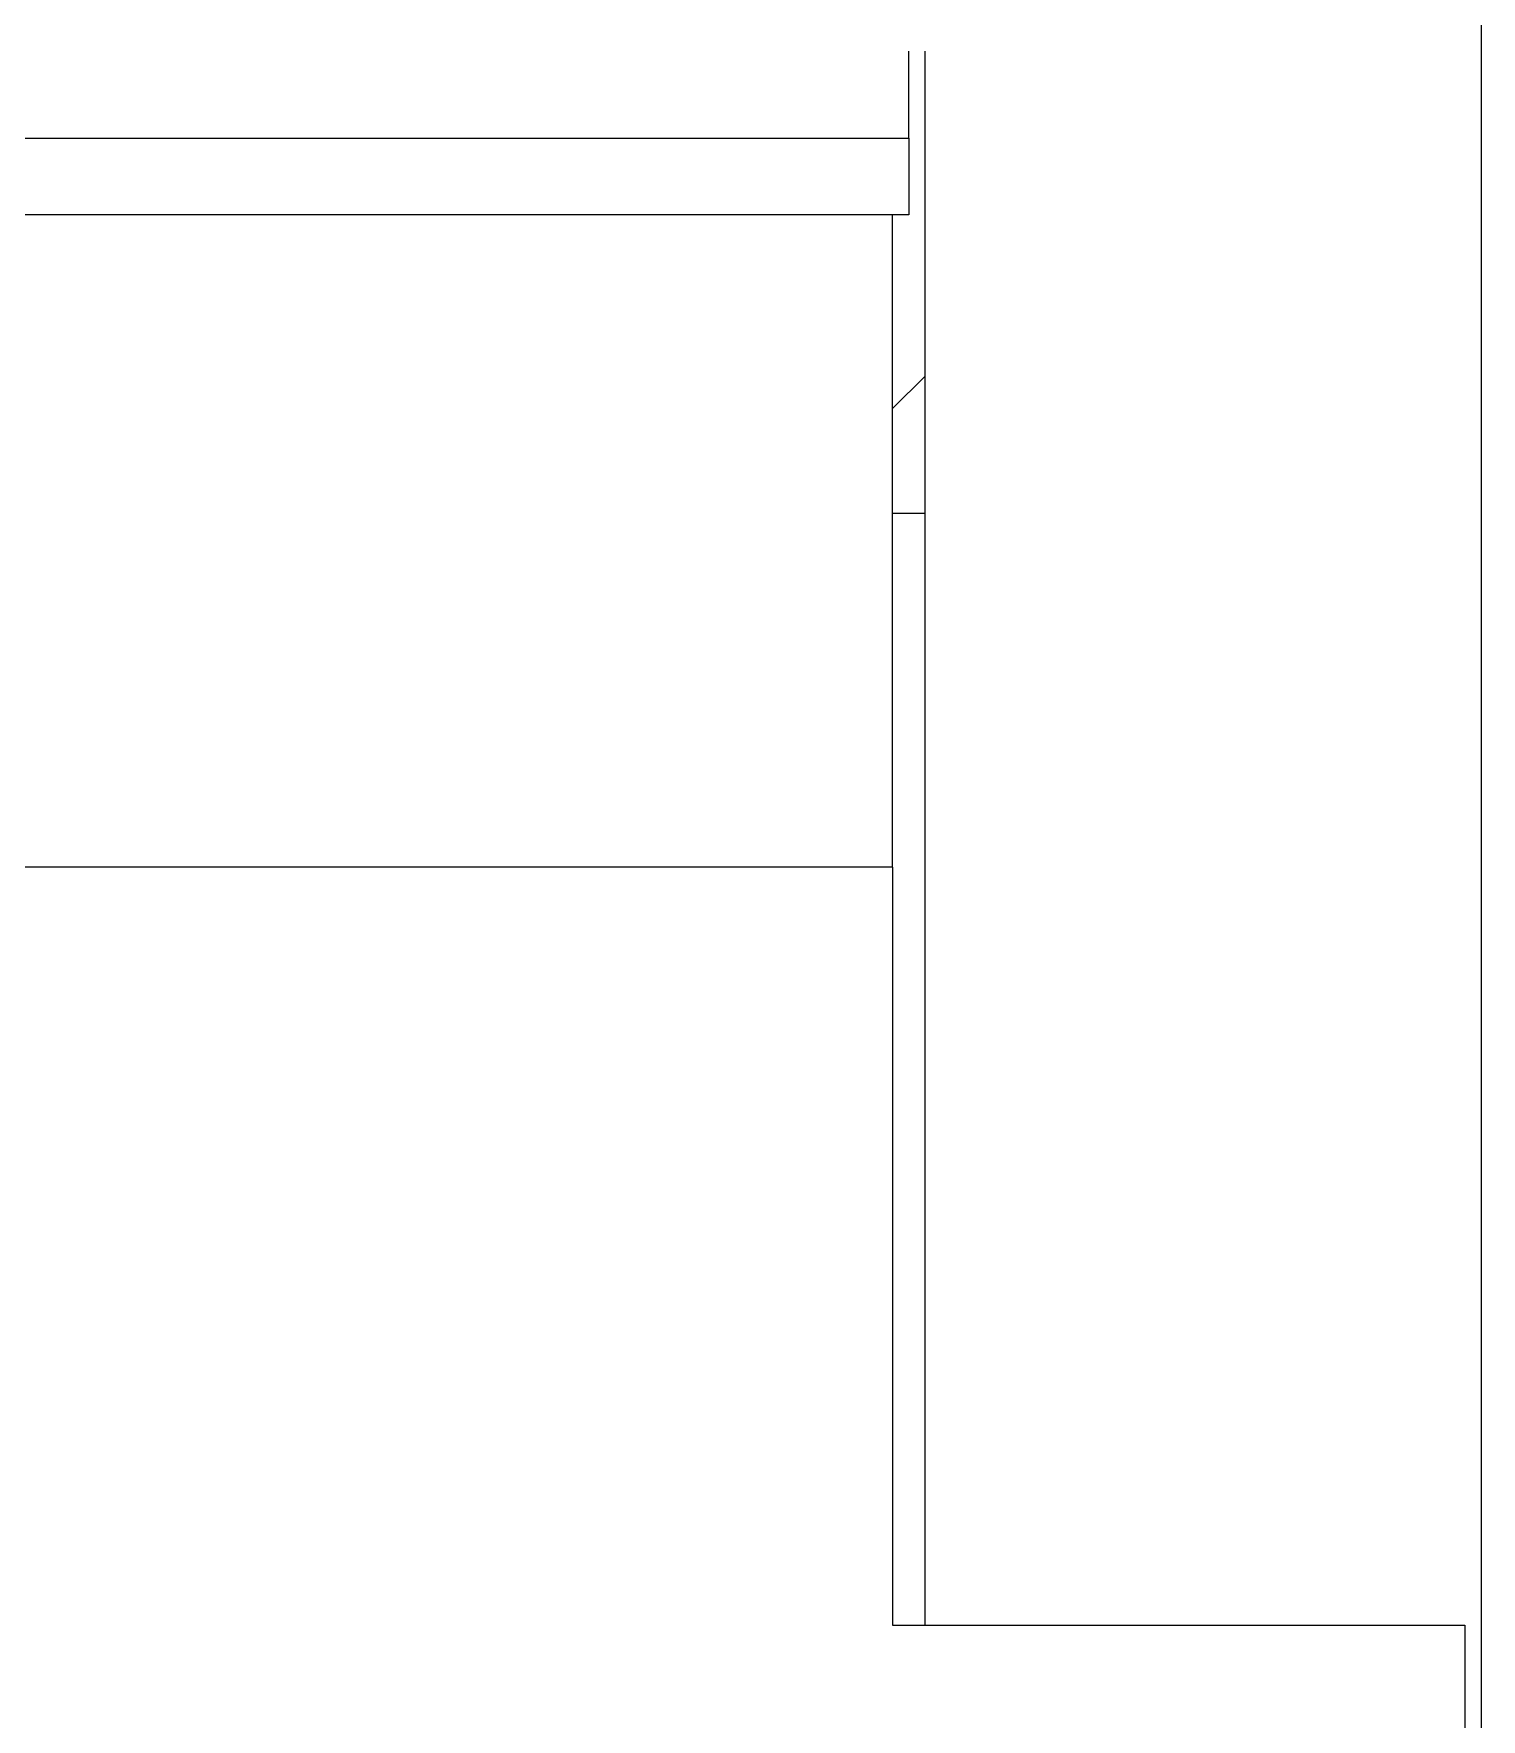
# Model space of a CAD drawing. Extents: x -319 to 3117, y -991 to 292.
# Drawn here: x 2469.04 to 2477.99, y -560.06 to -549.64 of the extents above; entities that cross this region are included whole.
import ezdxf

# ---------------------------------------------------------------- set-up
doc = ezdxf.new("R2010")
doc.units = 0
doc.layers.get('0').update_dxf_attribs({"lineweight": 15})
doc.layers.add('Layer 1', color=7, linetype='Continuous')

# ---------------------------------------------------------------- blocks, each defined once
blk = doc.blocks.new('A$C160C5CDC')
at = {"layer": 'Layer 1', "color": 0, "lineweight": 20}
for points in [[(54.205, 42.786), (54.205, 42.786), (54.205, 42.533), (54.205, 42.533)], [(54.205, 42.786), (54.205, 42.786), (54.205, 42.533), (54.205, 42.533)], [(54.205, 42.786), (54.205, 42.786), (54.205, 42.533), (54.205, 42.533)], [(54.205, 42.786), (54.205, 42.786), (54.205, 42.533), (54.205, 42.533)], [(54.205, 42.786), (54.205, 42.786), (54.205, 42.533), (54.205, 42.533)], [(54.205, 42.786), (54.205, 42.786), (54.205, 42.533), (54.205, 42.533)], [(54.205, 42.786), (54.205, 42.786), (54.205, 42.533), (54.205, 42.533)], [(54.205, 42.786), (54.205, 42.786), (54.205, 42.533), (54.205, 42.533)], [(54.205, 42.786), (54.205, 42.786), (54.205, 42.533), (54.205, 42.533)], [(54.205, 42.786), (54.205, 42.786), (54.205, 42.533), (54.205, 42.533)], [(54.205, 42.786), (54.205, 42.786), (54.205, 42.533), (54.205, 42.533)], [(54.205, 42.786), (54.205, 42.786), (54.205, 42.533), (54.205, 42.533)], [(54.205, 42.786), (54.205, 42.786), (54.205, 42.533), (54.205, 42.533)], [(54.205, 42.786), (54.205, 42.786), (54.205, 42.533), (54.205, 42.533)], [(54.205, 42.786), (54.205, 42.786), (54.205, 42.533), (54.205, 42.533)], [(54.205, 42.786), (54.205, 42.786), (54.205, 42.533), (54.205, 42.533)], [(54.205, 42.786), (54.205, 42.786), (54.205, 42.533), (54.205, 42.533)], [(54.205, 42.786), (54.205, 42.786), (54.205, 42.533), (54.205, 42.533)], [(54.205, 42.786), (54.205, 42.786), (54.205, 42.533), (54.205, 42.533)], [(54.205, 42.786), (54.205, 42.786), (54.205, 42.533), (54.205, 42.533)], [(54.205, 42.786), (54.205, 42.786), (54.205, 42.533), (54.205, 42.533)], [(50.667, 42.571), (50.667, 42.571), (50.667, 42.571), (50.667, 42.571)], [(50.667, 42.033), (50.667, 42.033), (50.667, 42.571), (50.667, 42.571)], [(50.667, 42.033), (50.667, 42.033), (50.667, 42.571), (50.667, 42.571)], [(50.667, 42.033), (50.667, 42.033), (50.667, 42.571), (50.667, 42.571)], [(50.667, 42.033), (50.667, 42.033), (50.667, 42.571), (50.667, 42.571)], [(50.667, 42.033), (50.667, 42.033), (50.667, 42.571), (50.667, 42.571)], [(50.667, 42.033), (50.667, 42.033), (50.667, 42.571), (50.667, 42.571)], [(50.667, 42.033), (50.667, 42.033), (50.667, 42.571), (50.667, 42.571)], [(50.667, 42.033), (50.667, 42.033), (50.667, 42.571), (50.667, 42.571)], [(50.667, 42.033), (50.667, 42.033), (50.667, 42.571), (50.667, 42.571)], [(50.667, 42.033), (50.667, 42.033), (50.667, 42.571), (50.667, 42.571)], [(50.667, 42.033), (50.667, 42.033), (50.667, 42.571), (50.667, 42.571)], [(50.667, 42.033), (50.667, 42.033), (50.667, 42.571), (50.667, 42.571)], [(50.667, 42.033), (50.667, 42.033), (50.667, 42.571), (50.667, 42.571)], [(50.667, 42.033), (50.667, 42.033), (50.667, 42.571), (50.667, 42.571)], [(50.667, 42.033), (50.667, 42.033), (50.667, 42.571), (50.667, 42.571)], [(50.667, 42.033), (50.667, 42.033), (50.667, 42.571), (50.667, 42.571)], [(50.667, 42.033), (50.667, 42.033), (50.667, 42.571), (50.667, 42.571)], [(50.667, 42.033), (50.667, 42.033), (50.667, 42.571), (50.667, 42.571)], [(50.667, 42.033), (50.667, 42.033), (50.667, 42.571), (50.667, 42.571)], [(50.667, 42.033), (50.667, 42.033), (50.667, 42.571), (50.667, 42.571)], [(50.667, 42.033), (50.667, 42.033), (50.667, 42.571), (50.667, 42.571)], [(50.768, 42.571), (50.768, 42.571), (50.768, 42.571), (50.768, 42.571)], [(50.768, 42.345), (50.768, 42.345), (50.768, 42.571), (50.768, 42.571)], [(50.768, 42.345), (50.768, 42.345), (50.768, 42.571), (50.768, 42.571)], [(50.768, 42.345), (50.768, 42.345), (50.768, 42.571), (50.768, 42.571)], [(50.768, 42.345), (50.768, 42.345), (50.768, 42.571), (50.768, 42.571)], [(50.768, 42.345), (50.768, 42.345), (50.768, 42.571), (50.768, 42.571)], [(50.768, 42.345), (50.768, 42.345), (50.768, 42.571), (50.768, 42.571)], [(50.768, 42.345), (50.768, 42.345), (50.768, 42.571), (50.768, 42.571)], [(50.768, 42.345), (50.768, 42.345), (50.768, 42.571), (50.768, 42.571)], [(50.768, 42.345), (50.768, 42.345), (50.768, 42.571), (50.768, 42.571)], [(50.768, 42.345), (50.768, 42.345), (50.768, 42.571), (50.768, 42.571)], [(50.768, 42.345), (50.768, 42.345), (50.768, 42.571), (50.768, 42.571)], [(50.768, 42.345), (50.768, 42.345), (50.768, 42.571), (50.768, 42.571)], [(50.768, 42.345), (50.768, 42.345), (50.768, 42.571), (50.768, 42.571)], [(50.768, 42.345), (50.768, 42.345), (50.768, 42.571), (50.768, 42.571)], [(50.768, 42.345), (50.768, 42.345), (50.768, 42.571), (50.768, 42.571)], [(50.768, 42.345), (50.768, 42.345), (50.768, 42.571), (50.768, 42.571)], [(50.768, 42.345), (50.768, 42.345), (50.768, 42.571), (50.768, 42.571)], [(50.768, 42.345), (50.768, 42.345), (50.768, 42.571), (50.768, 42.571)], [(50.768, 42.345), (50.768, 42.345), (50.768, 42.571), (50.768, 42.571)], [(50.768, 42.345), (50.768, 42.345), (50.768, 42.571), (50.768, 42.571)], [(50.768, 42.345), (50.768, 42.345), (50.768, 42.571), (50.768, 42.571)], [(54.205, 42.533), (54.205, 42.533), (54.205, 42.533), (54.205, 42.533)], [(54.205, 42.533), (54.205, 42.533), (54.205, 41.33), (54.205, 41.33)], [(54.205, 42.533), (54.205, 42.533), (54.205, 41.33), (54.205, 41.33)], [(54.205, 42.533), (54.205, 42.533), (54.205, 41.33), (54.205, 41.33)], [(54.205, 42.533), (54.205, 42.533), (54.205, 41.33), (54.205, 41.33)], [(54.205, 42.533), (54.205, 42.533), (54.205, 41.33), (54.205, 41.33)], [(54.205, 42.533), (54.205, 42.533), (54.205, 41.33), (54.205, 41.33)], [(54.205, 42.533), (54.205, 42.533), (54.205, 41.33), (54.205, 41.33)], [(54.205, 42.533), (54.205, 42.533), (54.205, 41.33), (54.205, 41.33)], [(54.205, 42.533), (54.205, 42.533), (54.205, 41.33), (54.205, 41.33)], [(54.205, 42.533), (54.205, 42.533), (54.205, 41.33), (54.205, 41.33)], [(54.205, 42.533), (54.205, 42.533), (54.205, 41.33), (54.205, 41.33)], [(54.205, 42.533), (54.205, 42.533), (54.205, 41.33), (54.205, 41.33)], [(54.205, 42.533), (54.205, 42.533), (54.205, 41.33), (54.205, 41.33)], [(54.205, 42.533), (54.205, 42.533), (54.205, 41.33), (54.205, 41.33)], [(54.205, 42.533), (54.205, 42.533), (54.205, 41.33), (54.205, 41.33)], [(54.205, 42.533), (54.205, 42.533), (54.205, 41.33), (54.205, 41.33)], [(54.205, 42.533), (54.205, 42.533), (54.205, 41.33), (54.205, 41.33)], [(54.205, 42.533), (54.205, 42.533), (54.205, 41.33), (54.205, 41.33)], [(54.205, 42.533), (54.205, 42.533), (54.205, 41.33), (54.205, 41.33)], [(54.205, 42.533), (54.205, 42.533), (54.205, 41.33), (54.205, 41.33)], [(54.205, 42.533), (54.205, 42.533), (54.205, 41.33), (54.205, 41.33)], [(54.205, 42.533), (54.205, 42.533), (54.205, 42.533), (54.205, 42.533)], [(50.768, 42.345), (50.768, 42.345), (50.768, 42.345), (50.768, 42.345)], [(50.768, 41.486), (50.768, 41.486), (50.768, 42.345), (50.768, 42.345)], [(50.768, 41.486), (50.768, 41.486), (50.768, 42.345), (50.768, 42.345)], [(50.768, 41.486), (50.768, 41.486), (50.768, 42.345), (50.768, 42.345)], [(50.768, 41.486), (50.768, 41.486), (50.768, 42.345), (50.768, 42.345)], [(50.768, 41.486), (50.768, 41.486), (50.768, 42.345), (50.768, 42.345)], [(50.768, 41.486), (50.768, 41.486), (50.768, 42.345), (50.768, 42.345)], [(50.768, 41.486), (50.768, 41.486), (50.768, 42.345), (50.768, 42.345)], [(50.768, 41.486), (50.768, 41.486), (50.768, 42.345), (50.768, 42.345)], [(50.768, 41.486), (50.768, 41.486), (50.768, 42.345), (50.768, 42.345)], [(50.768, 41.486), (50.768, 41.486), (50.768, 42.345), (50.768, 42.345)], [(50.768, 41.486), (50.768, 41.486), (50.768, 42.345), (50.768, 42.345)], [(50.768, 41.486), (50.768, 41.486), (50.768, 42.345), (50.768, 42.345)], [(50.768, 41.486), (50.768, 41.486), (50.768, 42.345), (50.768, 42.345)], [(50.768, 41.486), (50.768, 41.486), (50.768, 42.345), (50.768, 42.345)], [(50.768, 41.486), (50.768, 41.486), (50.768, 42.345), (50.768, 42.345)], [(50.768, 41.486), (50.768, 41.486), (50.768, 42.345), (50.768, 42.345)], [(50.768, 41.486), (50.768, 41.486), (50.768, 42.345), (50.768, 42.345)], [(50.768, 41.486), (50.768, 41.486), (50.768, 42.345), (50.768, 42.345)], [(50.768, 41.486), (50.768, 41.486), (50.768, 42.345), (50.768, 42.345)], [(50.768, 41.486), (50.768, 41.486), (50.768, 42.345), (50.768, 42.345)], [(50.768, 41.486), (50.768, 41.486), (50.768, 42.345), (50.768, 42.345)], [(50.768, 42.345), (50.768, 42.345), (50.768, 42.345), (50.768, 42.345)], [(39.646, 42.033), (39.646, 42.033), (50.667, 42.033), (50.667, 42.033)], [(39.646, 42.033), (39.646, 42.033), (50.667, 42.033), (50.667, 42.033)], [(39.646, 42.033), (39.646, 42.033), (50.667, 42.033), (50.667, 42.033)], [(39.646, 42.033), (39.646, 42.033), (50.667, 42.033), (50.667, 42.033)], [(39.646, 42.033), (39.646, 42.033), (50.667, 42.033), (50.667, 42.033)], [(39.646, 42.033), (39.646, 42.033), (50.667, 42.033), (50.667, 42.033)], [(39.646, 42.033), (39.646, 42.033), (50.667, 42.033), (50.667, 42.033)], [(39.646, 42.033), (39.646, 42.033), (50.667, 42.033), (50.667, 42.033)], [(39.646, 42.033), (39.646, 42.033), (50.667, 42.033), (50.667, 42.033)], [(39.646, 42.033), (39.646, 42.033), (50.667, 42.033), (50.667, 42.033)], [(39.646, 42.033), (39.646, 42.033), (50.667, 42.033), (50.667, 42.033)], [(39.646, 42.033), (39.646, 42.033), (50.667, 42.033), (50.667, 42.033)], [(39.646, 42.033), (39.646, 42.033), (50.667, 42.033), (50.667, 42.033)], [(39.646, 42.033), (39.646, 42.033), (50.667, 42.033), (50.667, 42.033)], [(39.646, 42.033), (39.646, 42.033), (50.667, 42.033), (50.667, 42.033)], [(39.646, 42.033), (39.646, 42.033), (50.667, 42.033), (50.667, 42.033)], [(39.646, 42.033), (39.646, 42.033), (50.667, 42.033), (50.667, 42.033)], [(39.646, 42.033), (39.646, 42.033), (50.667, 42.033), (50.667, 42.033)], [(39.646, 42.033), (39.646, 42.033), (50.667, 42.033), (50.667, 42.033)], [(39.646, 42.033), (39.646, 42.033), (50.667, 42.033), (50.667, 42.033)], [(39.646, 42.033), (39.646, 42.033), (50.667, 42.033), (50.667, 42.033)], [(50.667, 42.033), (50.667, 42.033), (50.667, 42.033), (50.667, 42.033)], [(50.667, 42.033), (50.667, 42.033), (50.667, 41.559), (50.667, 41.559)], [(50.667, 42.033), (50.667, 42.033), (50.667, 41.559), (50.667, 41.559)], [(50.667, 42.033), (50.667, 42.033), (50.667, 41.559), (50.667, 41.559)], [(50.667, 42.033), (50.667, 42.033), (50.667, 41.559), (50.667, 41.559)], [(50.667, 42.033), (50.667, 42.033), (50.667, 41.559), (50.667, 41.559)], [(50.667, 42.033), (50.667, 42.033), (50.667, 41.559), (50.667, 41.559)], [(50.667, 42.033), (50.667, 42.033), (50.667, 41.559), (50.667, 41.559)], [(50.667, 42.033), (50.667, 42.033), (50.667, 41.559), (50.667, 41.559)], [(50.667, 42.033), (50.667, 42.033), (50.667, 41.559), (50.667, 41.559)], [(50.667, 42.033), (50.667, 42.033), (50.667, 41.559), (50.667, 41.559)], [(50.667, 42.033), (50.667, 42.033), (50.667, 41.559), (50.667, 41.559)], [(50.667, 42.033), (50.667, 42.033), (50.667, 41.559), (50.667, 41.559)], [(50.667, 42.033), (50.667, 42.033), (50.667, 41.559), (50.667, 41.559)], [(50.667, 42.033), (50.667, 42.033), (50.667, 41.559), (50.667, 41.559)], [(50.667, 42.033), (50.667, 42.033), (50.667, 41.559), (50.667, 41.559)], [(50.667, 42.033), (50.667, 42.033), (50.667, 41.559), (50.667, 41.559)], [(50.667, 42.033), (50.667, 42.033), (50.667, 41.559), (50.667, 41.559)], [(50.667, 42.033), (50.667, 42.033), (50.667, 41.559), (50.667, 41.559)], [(50.667, 42.033), (50.667, 42.033), (50.667, 41.559), (50.667, 41.559)], [(50.667, 42.033), (50.667, 42.033), (50.667, 41.559), (50.667, 41.559)], [(50.667, 42.033), (50.667, 42.033), (50.667, 41.559), (50.667, 41.559)], [(50.667, 42.033), (50.667, 42.033), (50.667, 42.033), (50.667, 42.033)], [(50.667, 42.033), (50.667, 42.033), (50.667, 42.033), (50.667, 42.033)], [(50.667, 41.559), (50.667, 41.559), (39.646, 41.559), (39.646, 41.559)], [(50.667, 41.559), (50.667, 41.559), (39.646, 41.559), (39.646, 41.559)], [(50.667, 41.559), (50.667, 41.559), (39.646, 41.559), (39.646, 41.559)], [(50.667, 41.559), (50.667, 41.559), (39.646, 41.559), (39.646, 41.559)], [(50.667, 41.559), (50.667, 41.559), (39.646, 41.559), (39.646, 41.559)], [(50.667, 41.559), (50.667, 41.559), (39.646, 41.559), (39.646, 41.559)], [(50.667, 41.559), (50.667, 41.559), (39.646, 41.559), (39.646, 41.559)], [(50.667, 41.559), (50.667, 41.559), (39.646, 41.559), (39.646, 41.559)], [(50.667, 41.559), (50.667, 41.559), (39.646, 41.559), (39.646, 41.559)], [(50.667, 41.559), (50.667, 41.559), (39.646, 41.559), (39.646, 41.559)], [(50.667, 41.559), (50.667, 41.559), (39.646, 41.559), (39.646, 41.559)], [(50.667, 41.559), (50.667, 41.559), (39.646, 41.559), (39.646, 41.559)], [(50.667, 41.559), (50.667, 41.559), (39.646, 41.559), (39.646, 41.559)], [(50.667, 41.559), (50.667, 41.559), (39.646, 41.559), (39.646, 41.559)], [(50.667, 41.559), (50.667, 41.559), (39.646, 41.559), (39.646, 41.559)], [(50.667, 41.559), (50.667, 41.559), (39.646, 41.559), (39.646, 41.559)], [(50.667, 41.559), (50.667, 41.559), (39.646, 41.559), (39.646, 41.559)], [(50.667, 41.559), (50.667, 41.559), (39.646, 41.559), (39.646, 41.559)], [(50.667, 41.559), (50.667, 41.559), (39.646, 41.559), (39.646, 41.559)], [(50.667, 41.559), (50.667, 41.559), (39.646, 41.559), (39.646, 41.559)], [(50.667, 41.559), (50.667, 41.559), (39.646, 41.559), (39.646, 41.559)], [(50.565, 41.559), (50.565, 41.559), (50.565, 41.559), (50.565, 41.559)], [(50.565, 37.526), (50.565, 37.526), (50.565, 41.559), (50.565, 41.559)], [(50.565, 37.526), (50.565, 37.526), (50.565, 41.559), (50.565, 41.559)], [(50.565, 37.526), (50.565, 37.526), (50.565, 41.559), (50.565, 41.559)], [(50.565, 37.526), (50.565, 37.526), (50.565, 41.559), (50.565, 41.559)], [(50.565, 37.526), (50.565, 37.526), (50.565, 41.559), (50.565, 41.559)], [(50.565, 37.526), (50.565, 37.526), (50.565, 41.559), (50.565, 41.559)], [(50.565, 37.526), (50.565, 37.526), (50.565, 41.559), (50.565, 41.559)], [(50.565, 37.526), (50.565, 37.526), (50.565, 41.559), (50.565, 41.559)], [(50.565, 37.526), (50.565, 37.526), (50.565, 41.559), (50.565, 41.559)], [(50.565, 37.526), (50.565, 37.526), (50.565, 41.559), (50.565, 41.559)], [(50.565, 37.526), (50.565, 37.526), (50.565, 41.559), (50.565, 41.559)], [(50.565, 37.526), (50.565, 37.526), (50.565, 41.559), (50.565, 41.559)], [(50.565, 37.526), (50.565, 37.526), (50.565, 41.559), (50.565, 41.559)], [(50.565, 37.526), (50.565, 37.526), (50.565, 41.559), (50.565, 41.559)], [(50.565, 37.526), (50.565, 37.526), (50.565, 41.559), (50.565, 41.559)], [(50.565, 37.526), (50.565, 37.526), (50.565, 41.559), (50.565, 41.559)], [(50.565, 37.526), (50.565, 37.526), (50.565, 41.559), (50.565, 41.559)], [(50.565, 37.526), (50.565, 37.526), (50.565, 41.559), (50.565, 41.559)], [(50.565, 37.526), (50.565, 37.526), (50.565, 41.559), (50.565, 41.559)], [(50.565, 37.526), (50.565, 37.526), (50.565, 41.559), (50.565, 41.559)], [(50.565, 37.526), (50.565, 37.526), (50.565, 41.559), (50.565, 41.559)], [(50.667, 41.559), (50.667, 41.559), (50.667, 41.559), (50.667, 41.559)], [(50.667, 41.559), (50.667, 41.559), (50.667, 41.559), (50.667, 41.559)], [(50.768, 41.486), (50.768, 41.486), (50.768, 41.486), (50.768, 41.486)], [(50.768, 41.486), (50.768, 41.486), (50.768, 41.486), (50.768, 41.486)], [(50.768, 32.84), (50.768, 32.84), (50.768, 41.486), (50.768, 41.486)], [(50.768, 32.84), (50.768, 32.84), (50.768, 41.486), (50.768, 41.486)], [(50.768, 32.84), (50.768, 32.84), (50.768, 41.486), (50.768, 41.486)], [(50.768, 32.84), (50.768, 32.84), (50.768, 41.486), (50.768, 41.486)], [(50.768, 32.84), (50.768, 32.84), (50.768, 41.486), (50.768, 41.486)], [(50.768, 32.84), (50.768, 32.84), (50.768, 41.486), (50.768, 41.486)], [(50.768, 32.84), (50.768, 32.84), (50.768, 41.486), (50.768, 41.486)], [(50.768, 32.84), (50.768, 32.84), (50.768, 41.486), (50.768, 41.486)], [(50.768, 32.84), (50.768, 32.84), (50.768, 41.486), (50.768, 41.486)], [(50.768, 32.84), (50.768, 32.84), (50.768, 41.486), (50.768, 41.486)], [(50.768, 32.84), (50.768, 32.84), (50.768, 41.486), (50.768, 41.486)], [(50.768, 32.84), (50.768, 32.84), (50.768, 41.486), (50.768, 41.486)], [(50.768, 32.84), (50.768, 32.84), (50.768, 41.486), (50.768, 41.486)], [(50.768, 32.84), (50.768, 32.84), (50.768, 41.486), (50.768, 41.486)], [(50.768, 32.84), (50.768, 32.84), (50.768, 41.486), (50.768, 41.486)], [(50.768, 32.84), (50.768, 32.84), (50.768, 41.486), (50.768, 41.486)], [(50.768, 32.84), (50.768, 32.84), (50.768, 41.486), (50.768, 41.486)], [(50.768, 32.84), (50.768, 32.84), (50.768, 41.486), (50.768, 41.486)], [(50.768, 32.84), (50.768, 32.84), (50.768, 41.486), (50.768, 41.486)], [(50.768, 32.84), (50.768, 32.84), (50.768, 41.486), (50.768, 41.486)], [(50.768, 32.84), (50.768, 32.84), (50.768, 41.486), (50.768, 41.486)], [(54.205, 41.33), (54.205, 41.33), (54.205, 41.33), (54.205, 41.33)], [(54.205, 41.33), (54.205, 41.33), (54.205, 41.33), (54.205, 41.33)], [(54.205, 41.33), (54.205, 41.33), (54.205, 29.888), (54.205, 29.888)], [(54.205, 41.33), (54.205, 41.33), (54.205, 29.888), (54.205, 29.888)], [(54.205, 41.33), (54.205, 41.33), (54.205, 29.888), (54.205, 29.888)], [(54.205, 41.33), (54.205, 41.33), (54.205, 29.888), (54.205, 29.888)], [(54.205, 41.33), (54.205, 41.33), (54.205, 29.888), (54.205, 29.888)], [(54.205, 41.33), (54.205, 41.33), (54.205, 29.888), (54.205, 29.888)], [(54.205, 41.33), (54.205, 41.33), (54.205, 29.888), (54.205, 29.888)], [(54.205, 41.33), (54.205, 41.33), (54.205, 29.888), (54.205, 29.888)], [(54.205, 41.33), (54.205, 41.33), (54.205, 29.888), (54.205, 29.888)], [(54.205, 41.33), (54.205, 41.33), (54.205, 29.888), (54.205, 29.888)], [(54.205, 41.33), (54.205, 41.33), (54.205, 29.888), (54.205, 29.888)], [(54.205, 41.33), (54.205, 41.33), (54.205, 29.888), (54.205, 29.888)], [(54.205, 41.33), (54.205, 41.33), (54.205, 29.888), (54.205, 29.888)], [(54.205, 41.33), (54.205, 41.33), (54.205, 29.888), (54.205, 29.888)], [(54.205, 41.33), (54.205, 41.33), (54.205, 29.888), (54.205, 29.888)], [(54.205, 41.33), (54.205, 41.33), (54.205, 29.888), (54.205, 29.888)], [(54.205, 41.33), (54.205, 41.33), (54.205, 29.888), (54.205, 29.888)], [(54.205, 41.33), (54.205, 41.33), (54.205, 29.888), (54.205, 29.888)], [(54.205, 41.33), (54.205, 41.33), (54.205, 29.888), (54.205, 29.888)], [(54.205, 41.33), (54.205, 41.33), (54.205, 29.888), (54.205, 29.888)], [(54.205, 41.33), (54.205, 41.33), (54.205, 29.888), (54.205, 29.888)], [(50.768, 40.561), (50.768, 40.561), (50.565, 40.361), (50.565, 40.361)], [(50.768, 40.561), (50.768, 40.561), (50.565, 40.361), (50.565, 40.361)], [(50.768, 40.561), (50.768, 40.561), (50.565, 40.361), (50.565, 40.361)], [(50.768, 40.561), (50.768, 40.561), (50.565, 40.361), (50.565, 40.361)], [(50.768, 40.561), (50.768, 40.561), (50.565, 40.361), (50.565, 40.361)], [(50.768, 40.561), (50.768, 40.561), (50.565, 40.361), (50.565, 40.361)], [(50.768, 40.561), (50.768, 40.561), (50.565, 40.361), (50.565, 40.361)], [(50.768, 40.561), (50.768, 40.561), (50.565, 40.361), (50.565, 40.361)], [(50.768, 40.561), (50.768, 40.561), (50.565, 40.361), (50.565, 40.361)], [(50.768, 40.561), (50.768, 40.561), (50.565, 40.361), (50.565, 40.361)], [(50.768, 40.561), (50.768, 40.561), (50.565, 40.361), (50.565, 40.361)], [(50.768, 40.561), (50.768, 40.561), (50.565, 40.361), (50.565, 40.361)], [(50.768, 40.561), (50.768, 40.561), (50.565, 40.361), (50.565, 40.361)], [(50.768, 40.561), (50.768, 40.561), (50.565, 40.361), (50.565, 40.361)], [(50.768, 40.561), (50.768, 40.561), (50.565, 40.361), (50.565, 40.361)], [(50.768, 40.561), (50.768, 40.561), (50.565, 40.361), (50.565, 40.361)], [(50.768, 40.561), (50.768, 40.561), (50.565, 40.361), (50.565, 40.361)], [(50.768, 40.561), (50.768, 40.561), (50.565, 40.361), (50.565, 40.361)], [(50.768, 40.561), (50.768, 40.561), (50.565, 40.361), (50.565, 40.361)], [(50.768, 40.561), (50.768, 40.561), (50.565, 40.361), (50.565, 40.361)], [(50.768, 40.561), (50.768, 40.561), (50.565, 40.361), (50.565, 40.361)], [(50.768, 40.561), (50.768, 40.561), (50.768, 40.561), (50.768, 40.561)], [(50.565, 40.361), (50.565, 40.361), (50.565, 40.361), (50.565, 40.361)], [(50.565, 39.712), (50.565, 39.712), (50.565, 39.712), (50.565, 39.712)], [(50.768, 39.712), (50.768, 39.712), (50.565, 39.712), (50.565, 39.712)], [(50.768, 39.712), (50.768, 39.712), (50.565, 39.712), (50.565, 39.712)], [(50.768, 39.712), (50.768, 39.712), (50.565, 39.712), (50.565, 39.712)], [(50.768, 39.712), (50.768, 39.712), (50.565, 39.712), (50.565, 39.712)], [(50.768, 39.712), (50.768, 39.712), (50.565, 39.712), (50.565, 39.712)], [(50.768, 39.712), (50.768, 39.712), (50.565, 39.712), (50.565, 39.712)], [(50.768, 39.712), (50.768, 39.712), (50.565, 39.712), (50.565, 39.712)], [(50.768, 39.712), (50.768, 39.712), (50.565, 39.712), (50.565, 39.712)], [(50.768, 39.712), (50.768, 39.712), (50.565, 39.712), (50.565, 39.712)], [(50.768, 39.712), (50.768, 39.712), (50.565, 39.712), (50.565, 39.712)], [(50.768, 39.712), (50.768, 39.712), (50.565, 39.712), (50.565, 39.712)], [(50.768, 39.712), (50.768, 39.712), (50.565, 39.712), (50.565, 39.712)], [(50.768, 39.712), (50.768, 39.712), (50.565, 39.712), (50.565, 39.712)], [(50.768, 39.712), (50.768, 39.712), (50.565, 39.712), (50.565, 39.712)], [(50.768, 39.712), (50.768, 39.712), (50.565, 39.712), (50.565, 39.712)], [(50.768, 39.712), (50.768, 39.712), (50.565, 39.712), (50.565, 39.712)], [(50.768, 39.712), (50.768, 39.712), (50.565, 39.712), (50.565, 39.712)], [(50.768, 39.712), (50.768, 39.712), (50.565, 39.712), (50.565, 39.712)], [(50.768, 39.712), (50.768, 39.712), (50.565, 39.712), (50.565, 39.712)], [(50.768, 39.712), (50.768, 39.712), (50.565, 39.712), (50.565, 39.712)], [(50.768, 39.712), (50.768, 39.712), (50.565, 39.712), (50.565, 39.712)], [(50.768, 39.712), (50.768, 39.712), (50.768, 39.712), (50.768, 39.712)], [(50.565, 37.526), (50.565, 37.526), (39.848, 37.526), (39.848, 37.526)], [(50.565, 37.526), (50.565, 37.526), (39.848, 37.526), (39.848, 37.526)], [(50.565, 37.526), (50.565, 37.526), (39.848, 37.526), (39.848, 37.526)], [(50.565, 37.526), (50.565, 37.526), (39.848, 37.526), (39.848, 37.526)], [(50.565, 37.526), (50.565, 37.526), (39.848, 37.526), (39.848, 37.526)], [(50.565, 37.526), (50.565, 37.526), (39.848, 37.526), (39.848, 37.526)], [(50.565, 37.526), (50.565, 37.526), (39.848, 37.526), (39.848, 37.526)], [(50.565, 37.526), (50.565, 37.526), (39.848, 37.526), (39.848, 37.526)], [(50.565, 37.526), (50.565, 37.526), (39.848, 37.526), (39.848, 37.526)], [(50.565, 37.526), (50.565, 37.526), (39.848, 37.526), (39.848, 37.526)], [(50.565, 37.526), (50.565, 37.526), (39.848, 37.526), (39.848, 37.526)], [(50.565, 37.526), (50.565, 37.526), (39.848, 37.526), (39.848, 37.526)], [(50.565, 37.526), (50.565, 37.526), (39.848, 37.526), (39.848, 37.526)], [(50.565, 37.526), (50.565, 37.526), (39.848, 37.526), (39.848, 37.526)], [(50.565, 37.526), (50.565, 37.526), (39.848, 37.526), (39.848, 37.526)], [(50.565, 37.526), (50.565, 37.526), (39.848, 37.526), (39.848, 37.526)], [(50.565, 37.526), (50.565, 37.526), (39.848, 37.526), (39.848, 37.526)], [(50.565, 37.526), (50.565, 37.526), (39.848, 37.526), (39.848, 37.526)], [(50.565, 37.526), (50.565, 37.526), (39.848, 37.526), (39.848, 37.526)], [(50.565, 37.526), (50.565, 37.526), (39.848, 37.526), (39.848, 37.526)], [(50.565, 37.526), (50.565, 37.526), (39.848, 37.526), (39.848, 37.526)], [(50.565, 37.526), (50.565, 37.526), (50.565, 37.526), (50.565, 37.526)], [(50.565, 37.526), (50.565, 37.526), (50.565, 37.483), (50.565, 37.483)], [(50.565, 37.526), (50.565, 37.526), (50.565, 37.483), (50.565, 37.483)], [(50.565, 37.526), (50.565, 37.526), (50.565, 37.483), (50.565, 37.483)], [(50.565, 37.526), (50.565, 37.526), (50.565, 37.483), (50.565, 37.483)], [(50.565, 37.526), (50.565, 37.526), (50.565, 37.483), (50.565, 37.483)], [(50.565, 37.526), (50.565, 37.526), (50.565, 37.483), (50.565, 37.483)], [(50.565, 37.526), (50.565, 37.526), (50.565, 37.483), (50.565, 37.483)], [(50.565, 37.526), (50.565, 37.526), (50.565, 37.483), (50.565, 37.483)], [(50.565, 37.526), (50.565, 37.526), (50.565, 37.483), (50.565, 37.483)], [(50.565, 37.526), (50.565, 37.526), (50.565, 37.483), (50.565, 37.483)], [(50.565, 37.526), (50.565, 37.526), (50.565, 37.483), (50.565, 37.483)], [(50.565, 37.526), (50.565, 37.526), (50.565, 37.483), (50.565, 37.483)], [(50.565, 37.526), (50.565, 37.526), (50.565, 37.483), (50.565, 37.483)], [(50.565, 37.526), (50.565, 37.526), (50.565, 37.483), (50.565, 37.483)], [(50.565, 37.526), (50.565, 37.526), (50.565, 37.483), (50.565, 37.483)], [(50.565, 37.526), (50.565, 37.526), (50.565, 37.483), (50.565, 37.483)], [(50.565, 37.526), (50.565, 37.526), (50.565, 37.483), (50.565, 37.483)], [(50.565, 37.526), (50.565, 37.526), (50.565, 37.483), (50.565, 37.483)], [(50.565, 37.526), (50.565, 37.526), (50.565, 37.483), (50.565, 37.483)], [(50.565, 37.526), (50.565, 37.526), (50.565, 37.483), (50.565, 37.483)], [(50.565, 37.526), (50.565, 37.526), (50.565, 37.483), (50.565, 37.483)], [(50.565, 37.526), (50.565, 37.526), (50.565, 37.526), (50.565, 37.526)], [(50.565, 37.526), (50.565, 37.526), (50.565, 37.526), (50.565, 37.526)], [(50.565, 37.483), (50.565, 37.483), (50.565, 37.483), (50.565, 37.483)], [(50.565, 37.483), (50.565, 37.483), (50.565, 37.483), (50.565, 37.483)], [(50.565, 37.483), (50.565, 37.483), (50.565, 36.445), (50.565, 36.445)], [(50.565, 37.483), (50.565, 37.483), (50.565, 36.445), (50.565, 36.445)], [(50.565, 37.483), (50.565, 37.483), (50.565, 36.445), (50.565, 36.445)], [(50.565, 37.483), (50.565, 37.483), (50.565, 36.445), (50.565, 36.445)], [(50.565, 37.483), (50.565, 37.483), (50.565, 36.445), (50.565, 36.445)], [(50.565, 37.483), (50.565, 37.483), (50.565, 36.445), (50.565, 36.445)], [(50.565, 37.483), (50.565, 37.483), (50.565, 36.445), (50.565, 36.445)], [(50.565, 37.483), (50.565, 37.483), (50.565, 36.445), (50.565, 36.445)], [(50.565, 37.483), (50.565, 37.483), (50.565, 36.445), (50.565, 36.445)], [(50.565, 37.483), (50.565, 37.483), (50.565, 36.445), (50.565, 36.445)], [(50.565, 37.483), (50.565, 37.483), (50.565, 36.445), (50.565, 36.445)], [(50.565, 37.483), (50.565, 37.483), (50.565, 36.445), (50.565, 36.445)], [(50.565, 37.483), (50.565, 37.483), (50.565, 36.445), (50.565, 36.445)], [(50.565, 37.483), (50.565, 37.483), (50.565, 36.445), (50.565, 36.445)], [(50.565, 37.483), (50.565, 37.483), (50.565, 36.445), (50.565, 36.445)], [(50.565, 37.483), (50.565, 37.483), (50.565, 36.445), (50.565, 36.445)], [(50.565, 37.483), (50.565, 37.483), (50.565, 36.445), (50.565, 36.445)], [(50.565, 37.483), (50.565, 37.483), (50.565, 36.445), (50.565, 36.445)], [(50.565, 37.483), (50.565, 37.483), (50.565, 36.445), (50.565, 36.445)], [(50.565, 37.483), (50.565, 37.483), (50.565, 36.445), (50.565, 36.445)], [(50.565, 37.483), (50.565, 37.483), (50.565, 36.445), (50.565, 36.445)], [(50.565, 36.445), (50.565, 36.445), (50.565, 36.445), (50.565, 36.445)], [(50.565, 36.445), (50.565, 36.445), (50.565, 36.445), (50.565, 36.445)], [(50.565, 36.445), (50.565, 36.445), (50.565, 34.564), (50.565, 34.564)], [(50.565, 36.445), (50.565, 36.445), (50.565, 34.564), (50.565, 34.564)], [(50.565, 36.445), (50.565, 36.445), (50.565, 34.564), (50.565, 34.564)], [(50.565, 36.445), (50.565, 36.445), (50.565, 34.564), (50.565, 34.564)], [(50.565, 36.445), (50.565, 36.445), (50.565, 34.564), (50.565, 34.564)], [(50.565, 36.445), (50.565, 36.445), (50.565, 34.564), (50.565, 34.564)], [(50.565, 36.445), (50.565, 36.445), (50.565, 34.564), (50.565, 34.564)], [(50.565, 36.445), (50.565, 36.445), (50.565, 34.564), (50.565, 34.564)], [(50.565, 36.445), (50.565, 36.445), (50.565, 34.564), (50.565, 34.564)], [(50.565, 36.445), (50.565, 36.445), (50.565, 34.564), (50.565, 34.564)], [(50.565, 36.445), (50.565, 36.445), (50.565, 34.564), (50.565, 34.564)], [(50.565, 36.445), (50.565, 36.445), (50.565, 34.564), (50.565, 34.564)], [(50.565, 36.445), (50.565, 36.445), (50.565, 34.564), (50.565, 34.564)], [(50.565, 36.445), (50.565, 36.445), (50.565, 34.564), (50.565, 34.564)], [(50.565, 36.445), (50.565, 36.445), (50.565, 34.564), (50.565, 34.564)], [(50.565, 36.445), (50.565, 36.445), (50.565, 34.564), (50.565, 34.564)], [(50.565, 36.445), (50.565, 36.445), (50.565, 34.564), (50.565, 34.564)], [(50.565, 36.445), (50.565, 36.445), (50.565, 34.564), (50.565, 34.564)], [(50.565, 36.445), (50.565, 36.445), (50.565, 34.564), (50.565, 34.564)], [(50.565, 36.445), (50.565, 36.445), (50.565, 34.564), (50.565, 34.564)], [(50.565, 36.445), (50.565, 36.445), (50.565, 34.564), (50.565, 34.564)], [(50.565, 34.564), (50.565, 34.564), (50.565, 34.564), (50.565, 34.564)], [(50.565, 34.564), (50.565, 34.564), (50.565, 34.374), (50.565, 34.374)], [(50.565, 34.564), (50.565, 34.564), (50.565, 34.374), (50.565, 34.374)], [(50.565, 34.564), (50.565, 34.564), (50.565, 34.374), (50.565, 34.374)], [(50.565, 34.564), (50.565, 34.564), (50.565, 34.374), (50.565, 34.374)], [(50.565, 34.564), (50.565, 34.564), (50.565, 34.374), (50.565, 34.374)], [(50.565, 34.564), (50.565, 34.564), (50.565, 34.374), (50.565, 34.374)], [(50.565, 34.564), (50.565, 34.564), (50.565, 34.374), (50.565, 34.374)], [(50.565, 34.564), (50.565, 34.564), (50.565, 34.374), (50.565, 34.374)], [(50.565, 34.564), (50.565, 34.564), (50.565, 34.374), (50.565, 34.374)], [(50.565, 34.564), (50.565, 34.564), (50.565, 34.374), (50.565, 34.374)], [(50.565, 34.564), (50.565, 34.564), (50.565, 34.374), (50.565, 34.374)], [(50.565, 34.564), (50.565, 34.564), (50.565, 34.374), (50.565, 34.374)], [(50.565, 34.564), (50.565, 34.564), (50.565, 34.374), (50.565, 34.374)], [(50.565, 34.564), (50.565, 34.564), (50.565, 34.374), (50.565, 34.374)], [(50.565, 34.564), (50.565, 34.564), (50.565, 34.374), (50.565, 34.374)], [(50.565, 34.564), (50.565, 34.564), (50.565, 34.374), (50.565, 34.374)], [(50.565, 34.564), (50.565, 34.564), (50.565, 34.374), (50.565, 34.374)], [(50.565, 34.564), (50.565, 34.564), (50.565, 34.374), (50.565, 34.374)], [(50.565, 34.564), (50.565, 34.564), (50.565, 34.374), (50.565, 34.374)], [(50.565, 34.564), (50.565, 34.564), (50.565, 34.374), (50.565, 34.374)], [(50.565, 34.564), (50.565, 34.564), (50.565, 34.374), (50.565, 34.374)], [(50.565, 34.564), (50.565, 34.564), (50.565, 34.564), (50.565, 34.564)], [(50.565, 34.374), (50.565, 34.374), (50.565, 34.374), (50.565, 34.374)], [(50.565, 34.374), (50.565, 34.374), (50.565, 34.374), (50.565, 34.374)], [(50.565, 34.374), (50.565, 34.374), (50.565, 32.84), (50.565, 32.84)], [(50.565, 34.374), (50.565, 34.374), (50.565, 32.84), (50.565, 32.84)], [(50.565, 34.374), (50.565, 34.374), (50.565, 32.84), (50.565, 32.84)], [(50.565, 34.374), (50.565, 34.374), (50.565, 32.84), (50.565, 32.84)], [(50.565, 34.374), (50.565, 34.374), (50.565, 32.84), (50.565, 32.84)], [(50.565, 34.374), (50.565, 34.374), (50.565, 32.84), (50.565, 32.84)], [(50.565, 34.374), (50.565, 34.374), (50.565, 32.84), (50.565, 32.84)], [(50.565, 34.374), (50.565, 34.374), (50.565, 32.84), (50.565, 32.84)], [(50.565, 34.374), (50.565, 34.374), (50.565, 32.84), (50.565, 32.84)], [(50.565, 34.374), (50.565, 34.374), (50.565, 32.84), (50.565, 32.84)], [(50.565, 34.374), (50.565, 34.374), (50.565, 32.84), (50.565, 32.84)], [(50.565, 34.374), (50.565, 34.374), (50.565, 32.84), (50.565, 32.84)], [(50.565, 34.374), (50.565, 34.374), (50.565, 32.84), (50.565, 32.84)], [(50.565, 34.374), (50.565, 34.374), (50.565, 32.84), (50.565, 32.84)], [(50.565, 34.374), (50.565, 34.374), (50.565, 32.84), (50.565, 32.84)], [(50.565, 34.374), (50.565, 34.374), (50.565, 32.84), (50.565, 32.84)], [(50.565, 34.374), (50.565, 34.374), (50.565, 32.84), (50.565, 32.84)], [(50.565, 34.374), (50.565, 34.374), (50.565, 32.84), (50.565, 32.84)], [(50.565, 34.374), (50.565, 34.374), (50.565, 32.84), (50.565, 32.84)], [(50.565, 34.374), (50.565, 34.374), (50.565, 32.84), (50.565, 32.84)], [(50.565, 34.374), (50.565, 34.374), (50.565, 32.84), (50.565, 32.84)], [(50.565, 32.84), (50.565, 32.84), (50.565, 32.84), (50.565, 32.84)], [(50.565, 32.84), (50.565, 32.84), (50.565, 32.84), (50.565, 32.84)], [(50.565, 32.84), (50.565, 32.84), (54.104, 32.84), (54.104, 32.84)], [(50.565, 32.84), (50.565, 32.84), (54.104, 32.84), (54.104, 32.84)], [(50.565, 32.84), (50.565, 32.84), (54.104, 32.84), (54.104, 32.84)], [(50.565, 32.84), (50.565, 32.84), (54.104, 32.84), (54.104, 32.84)], [(50.565, 32.84), (50.565, 32.84), (54.104, 32.84), (54.104, 32.84)], [(50.565, 32.84), (50.565, 32.84), (54.104, 32.84), (54.104, 32.84)], [(50.565, 32.84), (50.565, 32.84), (54.104, 32.84), (54.104, 32.84)], [(50.565, 32.84), (50.565, 32.84), (54.104, 32.84), (54.104, 32.84)], [(50.565, 32.84), (50.565, 32.84), (54.104, 32.84), (54.104, 32.84)], [(50.565, 32.84), (50.565, 32.84), (54.104, 32.84), (54.104, 32.84)], [(50.565, 32.84), (50.565, 32.84), (54.104, 32.84), (54.104, 32.84)], [(50.565, 32.84), (50.565, 32.84), (54.104, 32.84), (54.104, 32.84)], [(50.565, 32.84), (50.565, 32.84), (54.104, 32.84), (54.104, 32.84)], [(50.565, 32.84), (50.565, 32.84), (54.104, 32.84), (54.104, 32.84)], [(50.565, 32.84), (50.565, 32.84), (54.104, 32.84), (54.104, 32.84)], [(50.565, 32.84), (50.565, 32.84), (54.104, 32.84), (54.104, 32.84)], [(50.565, 32.84), (50.565, 32.84), (54.104, 32.84), (54.104, 32.84)], [(50.565, 32.84), (50.565, 32.84), (54.104, 32.84), (54.104, 32.84)], [(50.565, 32.84), (50.565, 32.84), (54.104, 32.84), (54.104, 32.84)], [(50.565, 32.84), (50.565, 32.84), (54.104, 32.84), (54.104, 32.84)], [(50.565, 32.84), (50.565, 32.84), (54.104, 32.84), (54.104, 32.84)], [(50.768, 32.84), (50.768, 32.84), (50.768, 32.84), (50.768, 32.84)], [(54.104, 32.84), (54.104, 32.84), (54.104, 32.84), (54.104, 32.84)], [(54.104, 32.84), (54.104, 32.84), (54.104, 30.868), (54.104, 30.868)], [(54.104, 32.84), (54.104, 32.84), (54.104, 30.868), (54.104, 30.868)], [(54.104, 32.84), (54.104, 32.84), (54.104, 30.868), (54.104, 30.868)], [(54.104, 32.84), (54.104, 32.84), (54.104, 30.868), (54.104, 30.868)], [(54.104, 32.84), (54.104, 32.84), (54.104, 30.868), (54.104, 30.868)], [(54.104, 32.84), (54.104, 32.84), (54.104, 30.868), (54.104, 30.868)], [(54.104, 32.84), (54.104, 32.84), (54.104, 30.868), (54.104, 30.868)], [(54.104, 32.84), (54.104, 32.84), (54.104, 30.868), (54.104, 30.868)], [(54.104, 32.84), (54.104, 32.84), (54.104, 30.868), (54.104, 30.868)], [(54.104, 32.84), (54.104, 32.84), (54.104, 30.868), (54.104, 30.868)], [(54.104, 32.84), (54.104, 32.84), (54.104, 30.868), (54.104, 30.868)], [(54.104, 32.84), (54.104, 32.84), (54.104, 30.868), (54.104, 30.868)], [(54.104, 32.84), (54.104, 32.84), (54.104, 30.868), (54.104, 30.868)], [(54.104, 32.84), (54.104, 32.84), (54.104, 30.868), (54.104, 30.868)], [(54.104, 32.84), (54.104, 32.84), (54.104, 30.868), (54.104, 30.868)], [(54.104, 32.84), (54.104, 32.84), (54.104, 30.868), (54.104, 30.868)], [(54.104, 32.84), (54.104, 32.84), (54.104, 30.868), (54.104, 30.868)], [(54.104, 32.84), (54.104, 32.84), (54.104, 30.868), (54.104, 30.868)], [(54.104, 32.84), (54.104, 32.84), (54.104, 30.868), (54.104, 30.868)], [(54.104, 32.84), (54.104, 32.84), (54.104, 30.868), (54.104, 30.868)], [(54.104, 32.84), (54.104, 32.84), (54.104, 30.868), (54.104, 30.868)], [(54.104, 32.84), (54.104, 32.84), (54.104, 32.84), (54.104, 32.84)]]:
    blk.add_open_spline(points, degree=3, dxfattribs=at)

msp = doc.modelspace()

# ---------------------------------------------------------------- block references
at = {"lineweight": 15}
msp.add_blockref('A$C160C5CDC', (2423.786, -592.319), dxfattribs=at)

doc.saveas('drawing.dxf')
